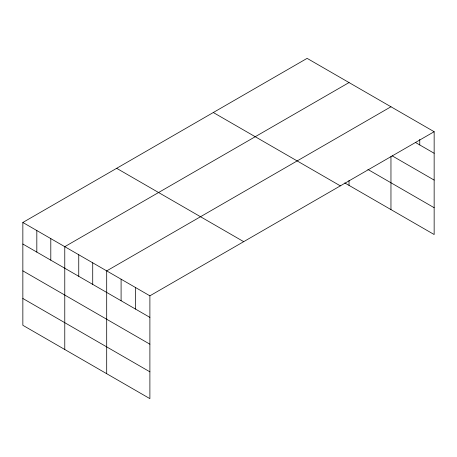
<?xml version="1.0" encoding="UTF-8"?>
<svg xmlns="http://www.w3.org/2000/svg" width="457" height="457" viewBox="0 0 457 457"><rect width="100%" height="100%" fill="white"/><g stroke="black" fill="none" stroke-linecap="round" stroke-linejoin="round"><path stroke-width="0.69" d="M434.15 131.707L149.89 295.822L149.89 398.641L22.85 325.293L22.85 222.473L307.11 58.359L434.15 131.707L434.15 234.527L344.778 182.926M349.034 82.563L64.774 246.677L64.774 349.496M390.958 106.767L106.698 270.887L106.698 373.7M415.55 142.527L434.15 153.266M392.157 155.837L434.15 180.081M367.868 169.438L434.15 207.707M213.305 112.519L340.345 185.862M116.655 168.319L243.695 241.662M22.85 222.473L149.89 295.822M22.85 244.032L149.89 317.381M22.85 270.852L149.89 344.195M22.85 298.478L149.89 371.827M419.755 139.391L419.755 144.955M390.958 156.523L390.958 209.586M349.034 180.441L349.034 185.382M135.495 287.51L135.495 309.069M121.094 279.198L121.094 300.757M92.72 262.815L92.72 284.374M78.747 254.749L78.747 276.308M50.801 238.611L50.801 260.17M36.823 230.545L36.823 252.104"/></g></svg>
